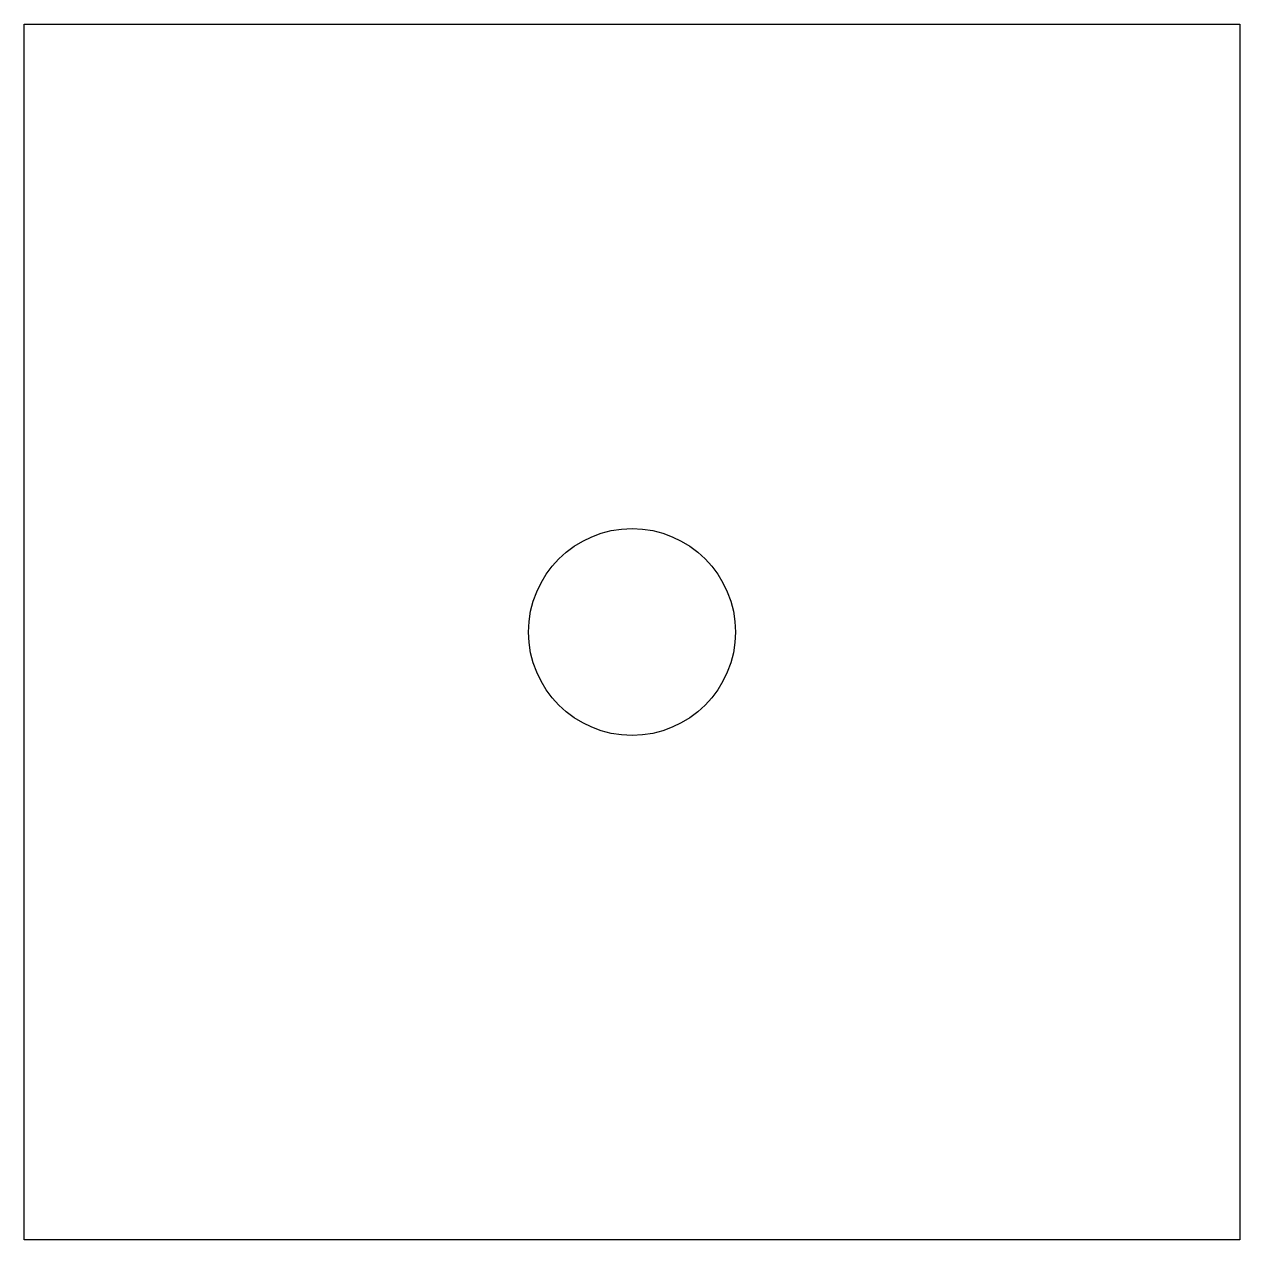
# Model space of a CAD drawing. Header units: millimetres. Extents: x -11.7 to 11.8, y -11.7 to 11.8.
import ezdxf

# ---------------------------------------------------------------- set-up
doc = ezdxf.new("R2010")
doc.units = ezdxf.units.MM

msp = doc.modelspace()

# ---------------------------------------------------------------- linework, layer by layer
msp.add_lwpolyline([(-11.748, 11.753), (11.752, 11.753), (11.752, -11.747), (-11.748, -11.747)], close=True)
msp.add_circle((0.002, 0.003), 2)

doc.saveas('drawing.dxf')
